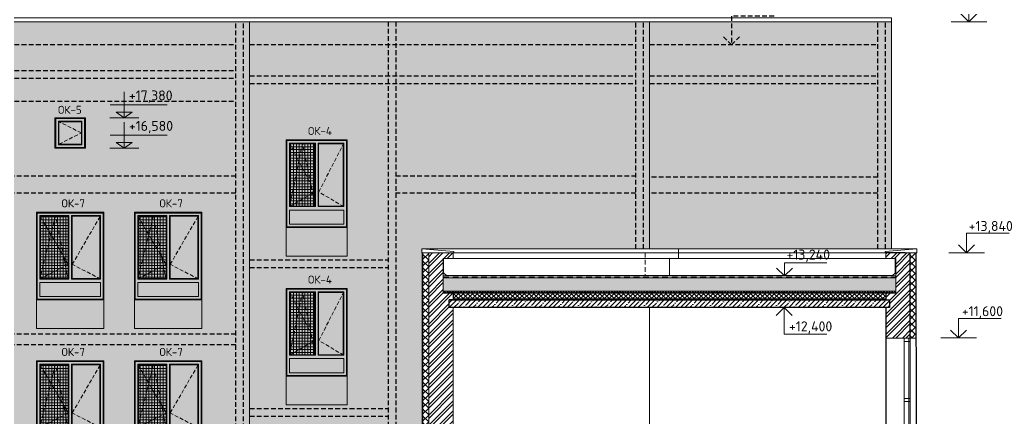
# Model space of a CAD drawing. Header units: millimetres. Extents: x -136099598 to 9192475, y 0 to 779331.
# Drawn here: x 303768 to 329813, y 298051 to 308503 of the extents above; entities that cross this region are included whole.
import ezdxf

# ---------------------------------------------------------------- set-up
doc = ezdxf.new("R2010")
doc.units = ezdxf.units.MM
doc.header["$MEASUREMENT"] = 0
for name, pattern in [('01_base$0$DASHED2', [0.375, 0.25, -0.125]), ('ADSK_Невидимые', [5, 3, -2]), ('ADSK_Штриховая_ш2 п1', [3, 2, -1])]:
    doc.linetypes.add(name, pattern=pattern)
doc.layers.get('0').update_dxf_attribs({"color": 250, "lineweight": 9})
doc.layers.get('Defpoints').update_dxf_attribs({"color": 8})
for name, color, linetype, lineweight, true_color in [('!_Окно_00_Штрих_Стекло', 7, 'Continuous', 0, 0x737373), ('RAL 000 80 00', 7, 'Continuous', 0, 0xb9b8b6), ('RAL 100 6030', 7, 'Continuous', 0, 0x989057), ('RAL 7016', 7, 'Continuous', 0, 0x383e42), ('RAL 90 10', 7, 'Continuous', 0, 0xf1ece1)]:
    doc.layers.add(name, color=color, linetype=linetype, lineweight=lineweight, true_color=true_color)
for name, color, linetype, lineweight in [('24_Фасад_разрез_тонкая', 7, 'Continuous', 9), ('_Фасад', 7, 'Continuous', 9), ('Подвал', 250, 'ADSK_Штриховая_ш2 п1', 30), ('пунктир', 251, 'Continuous', 13), ('СТЕНЫ кирпич ЛИДЕР', 250, 'Continuous', 15), ('Фасад_тонкие', 7, 'Continuous', 5), ('фасады', 7, 'Continuous', 9), ('Штриховка', 7, 'Continuous', 5), ('Штриховка в сечении', 7, 'Continuous', 18)]:
    doc.layers.add(name, color=color, linetype=linetype, lineweight=lineweight)
for name, color, linetype in [('PDF _0', 7, 'Continuous'), ('PDF _PDF _0', 7, 'Continuous'), ('PDF _Текст', 7, 'Continuous')]:
    doc.layers.add(name, color=color, linetype=linetype)
doc.styles.add('PDF ISOCPEUR', font='isocpeur.ttf')

# ---------------------------------------------------------------- blocks, each defined once
blk = doc.blocks.new('A$Cbac6e4b7')
at = {"layer": 'RAL 100 6030'}
h = blk.add_hatch(color=256, dxfattribs=at)
h.dxf.hatch_style = 1
h.paths.add_polyline_path([(1602, 748), (0, 748), (0, 0), (1602, 0)])
at = {"layer": 'СТЕНЫ кирпич ЛИДЕР', "ltscale": 100}
blk.add_lwpolyline([(0, 748), (1602, 748), (1602, 0), (0, 0)], close=True, dxfattribs=at)
blk = doc.blocks.new('A$Cbb492947')
at = {"layer": '!_Окно_00_Штрих_Стекло'}
h = blk.add_hatch(color=256, dxfattribs=at)
h.dxf.hatch_style = 1
h.set_gradient(color1=(70, 92, 124), color2=(219, 225, 235), name='CURVED')
h.paths.add_polyline_path([(1493, 89), (1493, 2213), (90, 2212), (90, 88)])
at = {"layer": 'PDF _PDF _0', "lineweight": 0, "true_color": 0x636466}
h = blk.add_hatch(dxfattribs=at)
h.set_pattern_fill('ANSI37', color=251, scale=600, angle=135)
h.paths.add_polyline_path([(746, 564), (746, 2197), (105, 2196), (105, 563)])
at = {"layer": 'RAL 7016'}
h = blk.add_hatch(color=256, dxfattribs=at)
h.dxf.hatch_style = 1
h.paths.add_polyline_path([(1602, 2301), (0, 2301), (0, 0), (1602, 0)])
h.paths.add_polyline_path([(852, 2196), (1493, 2196), (1493, 564), (852, 563)], flags=16)
h.paths.add_polyline_path([(746, 2196), (746, 564), (105, 563), (105, 2196)], flags=16)
h.paths.add_polyline_path([(1512, 459), (1512, 88), (90, 88), (90, 459)], flags=16)
at = {"layer": 'PDF _0', "linetype": 'ADSK_Штриховая_ш2 п1', "lineweight": 0, "ltscale": 50}
for points in [[(766, 552), (427, 2213), (89, 548), (746, 935), (89, 2213)], [(856, 548), (1114, 548), (1513, 548), (856, 935), (1513, 2213)]]:
    blk.add_lwpolyline(points, dxfattribs=at)
at = {"layer": 'PDF _PDF _0', "lineweight": 0}
for points in [[(0, 0), (1602, 0), (1602, 2301), (0, 2301)], [(20, 20), (1582, 20), (1582, 2281), (20, 2281)], [(89, 548), (766, 548), (766, 2213), (89, 2213)], [(105, 563), (746, 564), (746, 2196), (105, 2196)], [(1513, 548), (836, 548), (836, 2213), (1513, 2213)], [(852, 563), (1493, 564), (1493, 2196), (852, 2196)], [(1512, 88), (90, 88), (90, 459), (1512, 459)]]:
    blk.add_lwpolyline(points, close=True, dxfattribs=at)
at = {"layer": 'PDF _Текст', "lineweight": 0, "insert": (574, 2429), "char_height": 210, "attachment_point": 7, "style": 'PDF ISOCPEUR'}
blk.add_mtext('ОК-4', dxfattribs=at)
blk = doc.blocks.new('A$Cd8d14d9d')
at = {"ltscale": 150}
for p, q in [((0, 682), (0, 0)), ((-372, 341), (1132, 341)), ((-380, 0), (380, 0))]:
    blk.add_line(p, q, dxfattribs=at)
blk.add_lwpolyline([(0, 0), (210, 147), (-210, 147), (0, 0)], dxfattribs=at)
blk = doc.blocks.new('A$C51732155')
at = {"layer": '!_Окно_00_Штрих_Стекло'}
h = blk.add_hatch(color=256, dxfattribs=at)
h.dxf.hatch_style = 1
h.set_gradient(color1=(70, 92, 124), color2=(219, 225, 235), name='CURVED')
h.paths.add_polyline_path([(104, 106), (693, 106), (693, 695), (104, 695)])
at = {"layer": 'RAL 7016', "ltscale": 100, "transparency": 33554687}
h = blk.add_hatch(color=256, dxfattribs=at)
h.dxf.hatch_style = 1
h.paths.add_polyline_path([(798, 798), (0, 798), (0, 0), (798, 0)])
h.paths.add_polyline_path([(693, 695), (693, 106), (104, 106), (104, 695)], flags=16)
at = {"layer": 'PDF _0', "lineweight": 0}
blk.add_lwpolyline([(89, 710), (708, 710), (709, 92), (89, 92)], close=True, dxfattribs=at)
at = {"layer": 'PDF _0', "linetype": 'ADSK_Штриховая_ш2 п1', "lineweight": 0, "ltscale": 50}
blk.add_lwpolyline([(104, 106), (693, 401), (104, 695)], dxfattribs=at)
at = {"layer": 'PDF _PDF _0', "lineweight": 0}
for points in [[(0, 0), (798, 0), (798, 798), (0, 798)], [(20, 20), (778, 20), (778, 778), (20, 778)], [(693, 106), (104, 106), (104, 695), (693, 695)]]:
    blk.add_lwpolyline(points, close=True, dxfattribs=at)
at = {"layer": 'PDF _Текст', "lineweight": 0, "insert": (81, 902), "char_height": 210, "attachment_point": 7, "style": 'PDF ISOCPEUR'}
blk.add_mtext('ОК-5', dxfattribs=at)
blk = doc.blocks.new('A$C66574624')
at = {"layer": '!_Окно_00_Штрих_Стекло'}
h = blk.add_hatch(color=256, dxfattribs=at)
h.dxf.hatch_style = 1
h.set_gradient(color1=(70, 92, 124), color2=(219, 225, 235), name='CURVED')
h.paths.add_polyline_path([(424, 1626), (1150, 1626), (1150, -5), (424, -6)])
h.paths.add_polyline_path([(1982, 1626), (1256, 1626), (1256, -6), (1982, -5)])
h.paths.add_polyline_path([(409, -110), (2001, -110), (2000, -482), (409, -482)])
at = {"layer": 'PDF _PDF _0', "lineweight": 0, "true_color": 0x636466}
h = blk.add_hatch(dxfattribs=at)
h.set_pattern_fill('ANSI37', color=251, scale=600, angle=135)
h.set_pattern_definition([(180, (404, -569.7), (-7e-15, -75), []), (270, (404, -569.7), (75, -1e-14), [])])
h.paths.add_polyline_path([(1150, -5), (1150, 1627), (424, 1626), (424, -6)])
at = {"layer": 'RAL 7016'}
h = blk.add_hatch(color=256, dxfattribs=at)
h.dxf.hatch_style = 1
h.paths.add_polyline_path([(2091, 1731), (319, 1731), (319, -570), (2091, -570)])
h.paths.add_polyline_path([(1256, 1626), (1982, 1626), (1982, -5), (1256, -6)], flags=16)
h.paths.add_polyline_path([(1150, 1626), (1150, -5), (424, -6), (424, 1626)], flags=16)
h.paths.add_polyline_path([(2001, -110), (2001, -482), (409, -482), (409, -110)], flags=16)
at = {"layer": 'PDF _0', "linetype": 'ADSK_Штриховая_ш2 п1', "lineweight": 0, "ltscale": 50}
for points in [[(1150, -21), (821, 1643), (408, -21), (1150, 365), (408, 1643)], [(1260, -21), (1518, -21), (2002, -21), (1260, 365), (2002, 1643)]]:
    blk.add_lwpolyline(points, dxfattribs=at)
at = {"layer": 'PDF _PDF _0', "lineweight": 0}
for points in [[(319, -570), (2091, -570), (2091, 1731), (319, 1731)], [(339, -550), (2071, -550), (2071, 1711), (339, 1711)], [(408, -21), (1170, -21), (1170, 1643), (408, 1643)], [(424, -6), (1150, -5), (1150, 1626), (424, 1626)], [(2002, -21), (1240, -21), (1240, 1643), (2002, 1643)], [(1256, -6), (1982, -5), (1982, 1626), (1256, 1626)], [(2001, -482), (409, -482), (409, -110), (2001, -110)]]:
    blk.add_lwpolyline(points, close=True, dxfattribs=at)
at = {"layer": 'PDF _Текст', "lineweight": 0, "insert": (978, 1859), "char_height": 210, "attachment_point": 7, "style": 'PDF ISOCPEUR'}
blk.add_mtext('ОК-7', dxfattribs=at)
blk = doc.blocks.new('A$C03ac3970')
at = {"layer": 'RAL 100 6030'}
h = blk.add_hatch(color=256, dxfattribs=at)
h.dxf.hatch_style = 1
h.paths.add_polyline_path([(0, 490), (1772, 490), (1772, -258), (0, -258)])
at = {"layer": 'СТЕНЫ кирпич ЛИДЕР', "ltscale": 100}
blk.add_lwpolyline([(1772, 490), (0, 490), (0, -258), (1772, -258)], close=True, dxfattribs=at)

msp = doc.modelspace()

# ---------------------------------------------------------------- hatches: boundary and pattern name
at = {"ltscale": 40, "true_color": 0x383e42}
h = msp.add_hatch(dxfattribs=at)
h.set_pattern_fill('ANSI32', color=250, scale=500, angle=360)
h.set_pattern_definition([(45, (89019.78, 0.09), (-132.58252, 132.58252), []), (45, (89108.17, 0.09), (-132.58252, 132.58252), [])])
h.paths.add_polyline_path([(315138.1, 302241.3), (314878.1, 302241), (314878.1, 301332.1), (315138.2, 301332.1), (315138.2, 301152.1), (315040.3, 301149.9), (315036.9, 300949.9), (315138.2, 300952.1), (315138.1, 296891.8), (315138.2, 296891.8), (315138.2, 296691.9), (315138.2, 296691.9), (315138.1, 292691.8), (314907, 292691.8), (314907, 292491.8), (315138.2, 292491.8), (315138.1, 288493.7), (314498.2, 288493.6), (314498.2, 288708.1), (314498.2, 302392.1), (315138.1, 302392.3)])
h = msp.add_hatch(dxfattribs=at)
h.set_pattern_fill('ANSI32', color=250, scale=500, angle=360)
h.paths.add_polyline_path([(327138.2, 302392.1), (326497, 302392.1), (326496.7, 302241), (326756.8, 302241), (326756.9, 301332.1), (326496.7, 301332.1), (326496.7, 301152.1), (326598, 301152.1), (326598, 300952.1), (326498.1, 300952.1), (326498.1, 300151.8), (327138.2, 300151.8)])
at = {"ltscale": 100, "transparency": 33554687}
h = msp.add_hatch(dxfattribs=at)
h.set_pattern_fill('ANSI35', color=0, scale=700)
h.set_pattern_definition([(45, (83629.78, 0.09), (-123.74369, 123.74369), []), (45, (83753.52, 0.09), (-123.74369, 123.74369), [218.75, -43.75, 0, -43.75])])
h.paths.add_polyline_path([(315040.4, 301152.1), (315037, 300952.1), (326598, 300952.1), (326598, 301152.1)])
at = {"layer": 'RAL 000 80 00'}
h = msp.add_hatch(color=256, dxfattribs=at)
h.dxf.hatch_style = 1
h.paths.add_polyline_path([(320298, 308453.6), (309798, 308453.6), (309798, 293011.9), (314348.6, 293021.8), (314337.3, 302490.6), (320298, 302492)])
at = {"layer": 'RAL 90 10', "ltscale": 100, "transparency": 33554687}
h = msp.add_hatch(color=256, dxfattribs=at)
h.dxf.hatch_style = 1
h.paths.add_polyline_path([(309798, 308453.6), (274563, 308453.6), (274563, 288553.6), (284513, 288553.6), (284555.8, 288553.6), (308948.2, 288553.6), (308948.5, 293010), (309798.2, 293011.9)])
h = msp.add_hatch(color=256, dxfattribs=at)
h.dxf.hatch_style = 1
h.paths.add_polyline_path([(326648.5, 308453.6), (320298.6, 308453.6), (320298.4, 302492), (326648.7, 302492)])
at = {"layer": 'Штриховка', "transparency": 33554636}
h = msp.add_hatch(dxfattribs=at)
h.set_pattern_fill('ANSI37', color=256, scale=1000)
h.set_pattern_definition([(45, (89019.78, 0.09), (-88.388348, 88.388348), []), (135, (89019.78, 0.09), (-88.388348, -88.388348), [])])
h.paths.add_polyline_path([(314498.2, 302392.1), (314498.2, 293651.8), (314348.3, 293651.8), (314348.3, 302392.1)])
h = msp.add_hatch(dxfattribs=at)
h.set_pattern_fill('ANSI37', color=256, scale=1000)
h.set_pattern_definition([(45, (83760.96, 0.09), (-88.388348, 88.388348), []), (135, (83760.96, 0.09), (-88.388348, -88.388348), [])])
h.paths.add_polyline_path([(327138.2, 302392.1), (327138.2, 300151.8), (327288, 300151.8), (327288, 302392.1)])
h = msp.add_hatch(dxfattribs=at)
h.set_pattern_fill('ANSI37', color=256, scale=400)
h.set_pattern_definition([(45, (83629.78, 0.093), (-35.355339, 35.355339), []), (135, (83629.78, 0.093), (-35.355339, -35.355339), [])])
h.paths.add_polyline_path([(326756.9, 301382.7), (326756.9, 301332.7), (314878.1, 301331.8), (314878.1, 301381.8)])
h = msp.add_hatch(dxfattribs=at)
h.set_pattern_fill('ANSI37', color=256, scale=700)
h.set_pattern_definition([(45, (83629.78, 0.09), (-61.871843, 61.871843), []), (135, (83629.78, 0.09), (-61.871843, -61.871843), [])])
h.paths.add_polyline_path([(326496.7, 301332.2), (326496.7, 301182.2), (315138.2, 301182.1), (315138.2, 301332.1)])
at = {"layer": 'Штриховка в сечении', "ltscale": 2, "transparency": 33554636}
h = msp.add_hatch(dxfattribs=at)
h.set_pattern_fill('GRAVEL', color=256, scale=400)
h.set_pattern_definition([(228.0127875, (288, 400), (-3200, -3600), [53.8144, -5327.63522]), (184.9697407, (252, 360), (4800, 400), [92.3472, -9142.3699]), (132.510447, (160, 352), (4000, -4400), [65.1152, -6446.41304]), (267.273689, (4, 252), (400, 8000), [84.0952, -8325.4232]), (292.833654, (0, 168), (-2000, 4800), [82.462, -8163.74925]), (357.273689, (32, 92), (-8000, 400), [84.0952, -8325.4232]), (37.6942405, (116, 88), (-5200, -4000), [111.2116, -11009.93942]), (72.2553284, (204, 156), (2800, 8800), [104.9952, -10394.5286]), (121.4295656, (236, 256), (-3200, 5200), [84.38, -8353.62924]), (175.236358, (192, 328), (4400, -400), [96.3328, -4720.30503]), (222.3974378, (96, 336), (-4800, -4400), [124.5792, -12333.35]), (138.814075, (400, 248), (-2800, 2400), [42.5204, -4209.53793]), (171.4692344, (368, 276), (5200, -800), [80.8948, -8008.60457]), (225, (288, 288), (-4e-14, -400), [56.5684, -509.11702]), (203.19859, (260, 336), (2000, 800), [30.4632, -3015.84604]), (291.80141, (232, 324), (-400, 1200), [43.0812, -2110.98472]), (30.963757, (248, 284), (1200, 800), [69.9716, -2262.40916]), (161.56505, (308, 320), (800, -400), [50.5964, -1214.31466]), (16.3895403, (0, 324), (4000, 1200), [70.88, -7017.13806]), (70.346176, (68, 344), (-1600, -4400), [59.4644, -5886.9631]), (293.19859, (308, 400), (-800, 2000), [60.926, -2985.38324]), (343.6104597, (332, 344), (-4000, 1200), [70.88, -7017.13806]), (339.443955, (0, 76), (-2000, 800), [68.352, -3349.2495]), (294.7751406, (64, 52), (-2000, 4400), [57.2712, -5669.85723]), (66.80141, (312, 0), (800, 2000), [60.926, -2985.38324]), (17.3540246, (336, 56), (-5200, -1600), [67.0524, -6638.16945]), (69.443955, (116, 0), (-800, -2000), [34.176, -3383.4255]), (101.309932, (288, 0), (-400, 1600), [20.396, -2019.2118]), (165.963757, (284, 20), (1200, -400), [82.462, -1566.78025]), (186.009006, (204, 40), (4000, 400), [76.42, -7565.56927]), (303.690068, (248, 248), (-400, 800), [57.6888, -1384.5317]), (353.1572266, (280, 200), (6800, -800), [100.7176, -9971.02505]), (60.945396, (380, 188), (-1600, -2800), [41.1824, -4077.06966]), (90, (400, 224), (-400, 400), [24, -376]), (120.256437, (196, 52), (1600, -2800), [55.5696, -5501.408]), (48.0127875, (168, 100), (3200, 3600), [107.6288, -5273.82082]), (0, (240, 180), (400, 400), [104, -296]), (325.3048465, (344, 180), (4000, -2800), [63.2456, -6261.30972]), (254.054604, (396, 144), (-400, -1600), [58.2408, -2853.80316]), (207.6459754, (380, 88), (-7600, -4000), [94.826, -9387.78967]), (175.4260787, (296, 44), (-5200, 400), [100.3196, -9931.62936])])
h.paths.add_polyline_path([(326754.3, 301729.3), (326759.4, 301382.1), (314878.1, 301381.9), (314878.1, 301729.1)])
at = {"layer": 'Штриховка в сечении', "ltscale": 3, "transparency": 33554636}
h = msp.add_hatch(dxfattribs=at)
h.set_pattern_fill('AR-SAND', color=256)
h.set_pattern_definition([(37.5, (-195478.065, 3960658.527), (-1.6000313, 48.94132373), [0, -38.608, 0, -43.18, 0, -41.275]), (7.5, (-195478.065, 3960658.53), (44.9523283, 71.68251), [0, -20.828, 0, -34.798, 0, -13.335]), (327.5, (-195509.307, 3960658.527), (79.099237, 0.14371847), [0, -12.7, 0, -45.72, 0, -59.69]), (317.5, (-195509.31, 3960658.53), (76.3556452, 22.2929323), [0, -6.35, 0, -29.972, 0, -34.29])])
h.paths.add_polyline_path([(326496.7, 301182.1), (326496.7, 301152.1), (315138.2, 301152.1), (315138.2, 301182.1)])

# ---------------------------------------------------------------- linework, layer by layer
at = {"ltscale": 150}
for p, q in [((309798, 293011.9, 0.4), (309798, 308453.6, 0)), ((320298, 302492), (320298, 308453.6)), ((326648.4, 302492), (326648.4, 308453.6)), ((315138.2, 302241, -0.3), (315137.9, 302392.1, -0.3)), ((315158.3, 302392.1, -0.3), (326498, 302392.1)), ((321055.5, 302492, -0.3), (321055.5, 302241, -0.3)), ((326496.7, 302241, -0.3), (326497, 302392.1, -0.3)), ((314878.1, 301332.1, -0.3), (314878.1, 302241, -0.3)), ((314878.1, 302241, -0.3), (315138.2, 302241, -0.3)), ((315138.2, 302241, -0.3), (326626.8, 302241, -0.3)), ((320818, 302241, -0.3), (320818, 301782.1, -0.3)), ((326756.8, 302241, -0.3), (326496.7, 302241, -0.3)), ((326756.9, 301332.1, -0.3), (326756.8, 302241, -0.3)), ((326498.1, 300151.8, 0), (327298.2, 300151.8)), ((326978.2, 300060.2, 0), (326978.2, 293743.4, 0))]:
    msp.add_line(p, q, dxfattribs=at)
at = {"color": 18, "linetype": 'ADSK_Невидимые', "lineweight": 30, "ltscale": 50, "true_color": 0x000000}
msp.add_line((314878.1, 301753.2, -0.3), (326756.9, 301753.4, -0.3), dxfattribs=at)
at = {"layer": '24_Фасад_разрез_тонкая', "lineweight": 30, "elevation": -0.3}
for points in [[(326660.5, 301782.1), (314976.2, 301782.1), (314888, 301867.2), (314888, 302220.2)], [(326660.5, 301782.1), (326748.6, 301867.2), (326748.6, 302220.2)]]:
    msp.add_lwpolyline(points, dxfattribs=at)
at = {"layer": '24_Фасад_разрез_тонкая', "elevation": -0.3}
for points in [[(326756.9, 301782.1), (314878.1, 301782.1)], [(326760.3, 301732.1), (314878.1, 301731.8)], [(326756.9, 301382.1), (314878.1, 301381.9)], [(326498, 301182.1), (315138.2, 301182.3)]]:
    msp.add_lwpolyline(points, dxfattribs=at)
at = {"layer": '24_Фасад_разрез_тонкая', "lineweight": 9, "elevation": -0.3}
msp.add_lwpolyline([(326498, 301332.1), (314878.1, 301332.5)], dxfattribs=at)
at = {"layer": '_Фасад', "lineweight": 0}
for p, q in [((328211.6, 308453.6), (329146.6, 308453.6)), ((328150.2, 302392, 1.8), (329085.2, 302392, 1.8)), ((324601.4, 301782.1, -0.3), (325536.4, 301782.1, -0.3)), ((323364.2, 300952.1, -0.3), (324299.2, 300952.1, -0.3)), ((327941.1, 300155.6), (328876.1, 300155.6))]:
    msp.add_line(p, q, dxfattribs=at)
at = {"layer": 'Defpoints', "color": 2, "linetype": '01_base$0$DASHED2', "ltscale": 500}
for p, q in [((309438, 293660.6), (309438, 308453.6, 0)), ((309638, 293660.6), (309638, 308453.6, 0)), ((313437.9, 308453.6, 0), (313438.3, 288554.1, -0.2)), ((313637.9, 308453.6, 0), (313638.3, 288554.1, -0.2)), ((319938, 302492, -0.2), (319938, 308453.6, 0)), ((320138, 302492, -0.2), (320138, 308453.6, 0)), ((326288.4, 302492), (326288.4, 308453.6)), ((326488.4, 302492), (326488.4, 308453.6)), ((258064.5, 307853.6), (309438, 307853.6)), ((309798, 307853.6, 0), (319938, 307853.6, 0)), ((320298, 307853.6), (326288.4, 307853.6)), ((258064.7, 307171.8, 0), (309438, 307171.8, 0)), ((258064.7, 306971.8, 0), (309438, 306971.8, 0)), ((309798, 307033.6, 0), (319938, 307033.6, 0)), ((309798, 306833.6, 0), (319938, 306833.6, 0)), ((320298, 307033.6), (326288.4, 307033.6)), ((320298, 306833.6), (326288.4, 306833.6)), ((258064.7, 306371.8, 0), (309438, 306371.8, 0)), ((309438, 304403.6), (274923, 304403.6)), ((319948, 304403.6), (313638, 304403.6)), ((326288.4, 304378.6), (320298, 304378.6)), ((309438, 303953.6), (274923, 303953.6)), ((319938, 303953.6), (313628, 303953.6)), ((326288.4, 303953.6), (320298, 303953.6)), ((309797.9, 302203.6, -2.3), (313428.1, 302203.6, -2.4)), ((309797.9, 302003.6, -2.3), (313428.1, 302003.6, -2.4)), ((309438, 300253.6), (274923, 300253.6)), ((309438, 299973.6), (274923, 299973.6)), ((309797.9, 298303.6, 0), (313428.1, 298303.6, -0.1)), ((309797.9, 298103.6, 0), (313428.1, 298103.6, -0.1))]:
    msp.add_line(p, q, dxfattribs=at)
msp.add_lwpolyline([(323562.5, 308598.3), (322446.8, 308598.3), (322446.8, 307850.5), (322233.5, 308059.4), (322446.8, 307850.5), (322655.7, 308059.4)], dxfattribs=at)
at = {"layer": 'пунктир', "linetype": '01_base$0$DASHED2', "ltscale": 500}
msp.add_line((320178, 302392.1, -0.2), (320178, 301782.1, -0.3), dxfattribs=at)
at = {"layer": 'СТЕНЫ кирпич ЛИДЕР', "lineweight": 25, "ltscale": 100}
for p, q in [((314338.3, 293591.8, 0), (314338.5, 302392.1, -0.3)), ((314348.6, 293651.8, 0.3), (314348.5, 302392.1, -0.3)), ((327007, 302392.1, -0.3), (326496.7, 302392.1, -0.3)), ((327138.2, 300151.8, -0.2), (327138.2, 302392.1, -0.3)), ((327298.2, 288085.3), (327297.9, 302392.1, -0.3)), ((326498, 301152.1), (315040.4, 301152.1, -0.3)), ((315138.2, 301332.1, -0.3), (315138.2, 301152.1, -0.3)), ((326496.7, 301332.1, -0.3), (326496.7, 301152.1, -0.3)), ((326498.1, 300952.1), (326498.1, 292691.8, -0.3))]:
    msp.add_line(p, q, dxfattribs=at)
at = {"layer": 'СТЕНЫ кирпич ЛИДЕР', "lineweight": 25, "ltscale": 100, "elevation": -0.3}
msp.add_lwpolyline([(326598, 300952.1), (315037, 300952.1), (315040.4, 301152.1), (326598, 301152.1)], close=True, dxfattribs=at)
at = {"layer": 'Фасад_тонкие'}
for p, q in [((314319.6, 302492, -0.3), (315158.3, 302427.2, -0.3)), ((314319.6, 302392.1, -0.3), (314319.6, 302492, -0.3)), ((314319.6, 302392.1, -0.3), (315158.3, 302392.1, -0.3)), ((315158.3, 302392.1, -0.3), (315158.3, 302427.2, -0.3)), ((327307.8, 302492, -0.3), (326476.6, 302427.2, -0.3)), ((326476.6, 302392.1, -0.3), (326476.6, 302427.2, -0.3)), ((327307.8, 302392.1, -0.3), (326476.6, 302392.1, -0.3)), ((327307.8, 302392.1, -0.3), (327307.8, 302492, -0.3))]:
    msp.add_line(p, q, dxfattribs=at)
at = {"layer": 'Фасад_тонкие', "lineweight": 0}
for points in [[(329794.8, 308963.5), (328679.1, 308963.5), (328679.1, 308453.6), (328465.8, 308662.5), (328679.1, 308453.6), (328888, 308662.5)], [(329524.3, 300665.6), (328408.6, 300665.6), (328408.6, 300155.6), (328195.2, 300364.6), (328408.6, 300155.6), (328617.5, 300364.6)]]:
    msp.add_lwpolyline(points, dxfattribs=at)
for points, elevation in [([(329733.5, 302901.9), (328617.7, 302901.9), (328617.7, 302392), (328404.4, 302600.9), (328617.7, 302392), (328826.7, 302600.9)], 1.8), ([(328617.7, 302392), (328617.7, 302901.9), (329733.5, 302901.9)], 1.8), ([(324952.7, 302125.3), (323837, 302125.3), (323837, 301782.1), (323623.7, 301991), (323837, 301782.1), (324045.9, 301991)], -0.3), ([(324947.4, 300255.9), (323831.7, 300255.9), (323831.7, 300952.1), (323618.3, 300743.1), (323831.7, 300952.1), (324040.6, 300743.1)], -0.3)]:
    msp.add_lwpolyline(points, dxfattribs=dict(at, elevation=elevation))
at = {"layer": 'фасады', "ltscale": 150}
for points in [[(257712.4, 308553.5), (326648.4, 308553.5), (326648.4, 308453.6), (257712.4, 308453.6)], [(327138.2, 300151.8), (327098.2, 300151.8), (327098.2, 293651.8), (327138.2, 293651.8)], [(327098.2, 298492.5), (326978.2, 298492.5), (326978.2, 298564.1), (327098.2, 298564.1)], [(327098.2, 298492.5), (327138.2, 298492.5), (327138.2, 298564.1), (327098.2, 298564.1)]]:
    msp.add_lwpolyline(points, close=True, dxfattribs=at)
for points, elevation in [([(314319.6, 302392.1), (327307.8, 302392.1), (327307.8, 302492), (314319.6, 302492)], -0.3), ([(327098.2, 300060.2), (326978.2, 300060.2), (326978.2, 300151.8), (327098.2, 300151.8)], 0), ([(327098.2, 300060.2), (327138.2, 300060.2), (327138.2, 300151.8), (327098.2, 300151.8)], 0)]:
    msp.add_lwpolyline(points, close=True, dxfattribs=dict(at, elevation=elevation))
at = {"layer": 'фасады', "ltscale": 150, "elevation": -0.3}
for points in [[(314498.2, 302392.1), (314498.2, 288493.6), (315138.2, 288493.6), (315138.2, 292491.8)], [(315138.2, 301152.1), (315138.2, 301332.1), (314878.1, 301332.1)], [(326496.7, 301152.1), (326496.7, 301332.1), (326756.9, 301332.1)], [(315138.2, 292691.8), (315138.2, 300952.1)], [(320298, 292751.9), (320298, 300952.1)]]:
    msp.add_lwpolyline(points, dxfattribs=at)

# ---------------------------------------------------------------- block references
at = {"ltscale": 150}
for p in [(306506.8, 305933.6, 0.3), (306506.8, 305135.4, 0.3)]:
    msp.add_blockref('A$Cd8d14d9d', p, dxfattribs=at)
at = {"color": 18, "ltscale": 150, "true_color": 0x000000}
for name, p in [('A$C66574624', (303884.2, 301723.3, 0.1)), ('A$C66574624', (306454.2, 301723.3, 0.1)), ('A$C03ac3970', (304203.2, 300663.5, 0.1)), ('A$C03ac3970', (306773.2, 300663.5, 0.1)), ('A$C66574624', (303884, 297823.3)), ('A$C66574624', (306454, 297823.3))]:
    msp.add_blockref(name, p, dxfattribs=at)
at = {"layer": 'Подвал', "ltscale": 150}
for name, p in [('A$C51732155', (304689.9, 305135.4, 0)), ('A$Cbb492947', (310758.2, 303053.6, 0.1)), ('A$Cbac6e4b7', (310757.8, 302305.1, 0.1)), ('A$Cbb492947', (310758, 299153.6, 0)), ('A$Cbac6e4b7', (310758, 298405.1, 0))]:
    msp.add_blockref(name, p, dxfattribs=at)

# ---------------------------------------------------------------- texts
at = {"layer": 'PDF _0', "color": 18, "lineweight": 0, "true_color": 0x000000, "char_height": 262.49, "style": 'PDF ISOCPEUR'}
for s, insert, attachment_point, rotation in [('+17,380', (306630.3, 306326.8, 0.3), 7, 359.99739), ('+16,580', (306630.3, 305528.6, 0.3), 7, 359.99739), ('+12,400', (323955.7, 300591.5, -0.3), 1, 0.00001)]:
    msp.add_mtext(s, dxfattribs=dict(at, insert=insert, attachment_point=attachment_point, rotation=rotation))
at = {"layer": 'PDF _0', "color": 18, "lineweight": 0, "true_color": 0x000000, "char_height": 262.49, "attachment_point": 7, "style": 'PDF ISOCPEUR'}
for s, insert in [('+13,840', (328671.9, 302901.9, 1.8)), ('+13,240', (323891.2, 302150.5, -0.3)), ('+11,600', (328492.5, 300665.6))]:
    msp.add_mtext(s, dxfattribs=dict(at, insert=insert))

doc.saveas('drawing.dxf')
